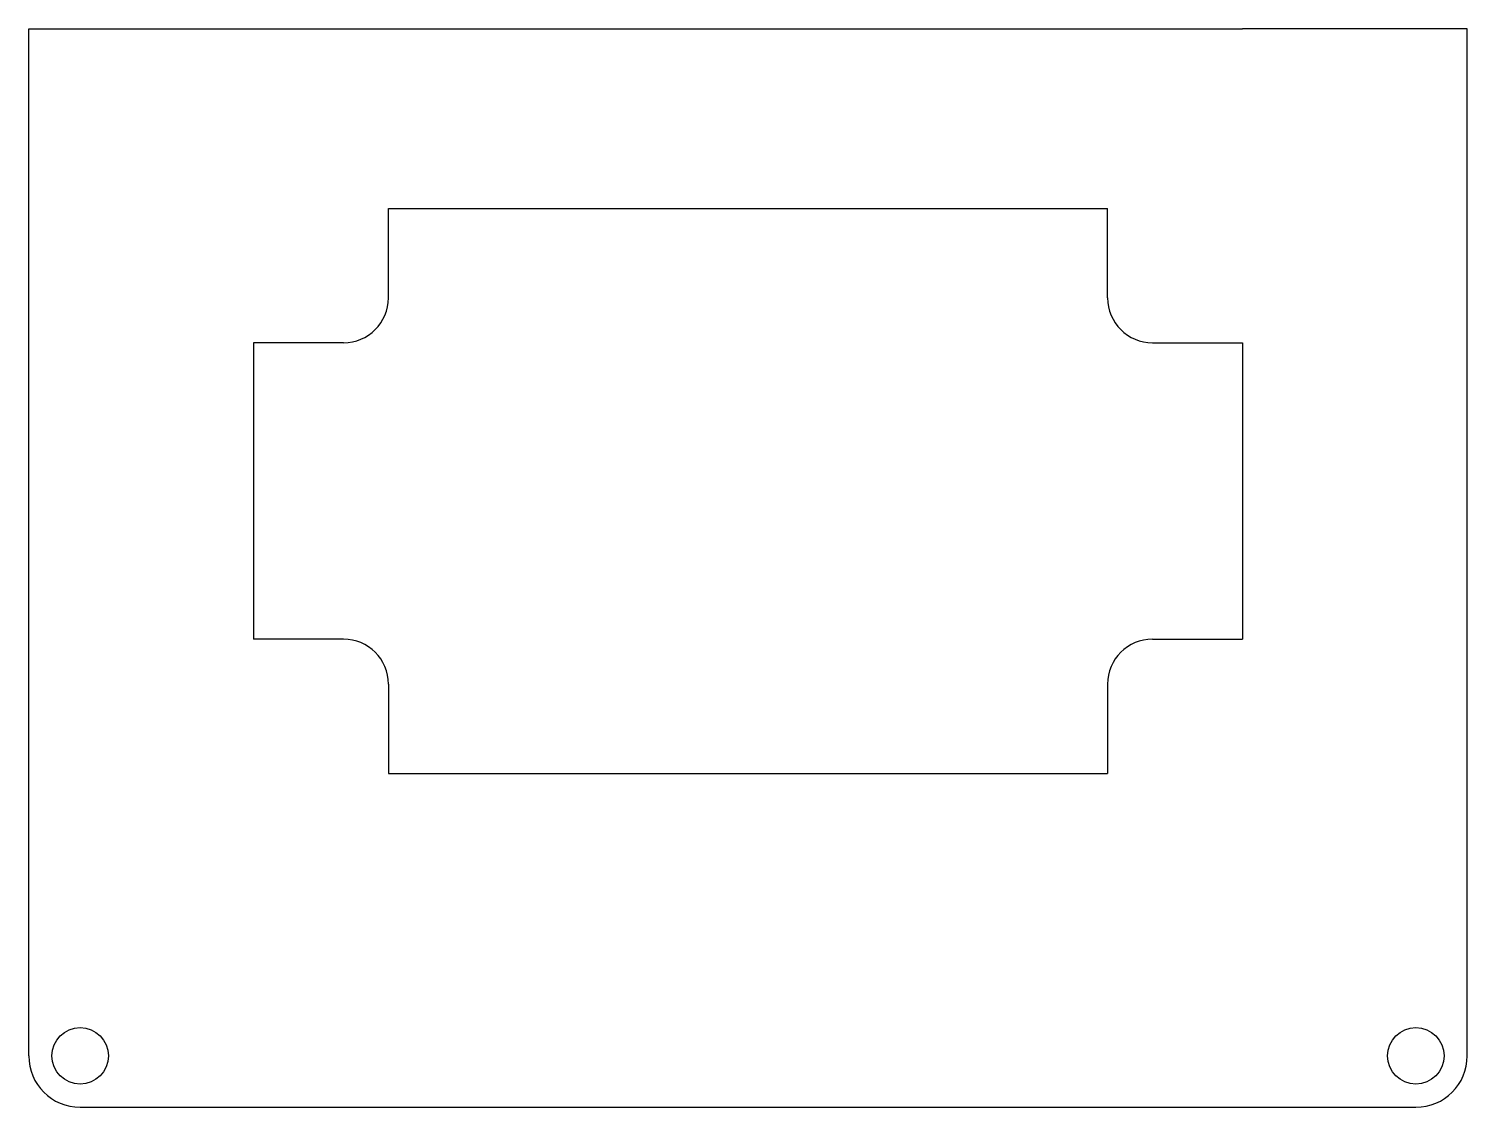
# Model space of a CAD drawing. Header units: millimetres. Extents: x -12.3 to 43.8, y -16.5 to 25.5.
import ezdxf

# ---------------------------------------------------------------- set-up
doc = ezdxf.new("R2010")
doc.units = ezdxf.units.MM

msp = doc.modelspace()

# ---------------------------------------------------------------- linework, layer by layer
for p, q in [((-12.25, 18.52), (-12.25, 25.52)), ((-12.25, 25.52), (35, 25.52)), ((43.75, 25.52), (35, 25.52)), ((43.75, -14.48), (43.75, 25.52)), ((-12.25, -14.48), (-12.25, 18.52)), ((1.75, 15.04), (1.75, 18.52)), ((1.75, 18.52), (29.75, 18.52)), ((29.75, 15.04), (29.75, 18.52)), ((0, 13.29), (-3.5, 13.29)), ((-3.5, 13.29), (-3.5, 1.75)), ((31.5, 13.29), (35, 13.29)), ((35, 13.29), (35, 1.75)), ((0, 1.75), (-3.5, 1.75)), ((31.5, 1.75), (35, 1.75)), ((1.75, 0), (1.75, -3.48)), ((29.75, 0), (29.75, -3.48)), ((1.75, -3.48), (29.75, -3.48)), ((-10.25, -16.48), (41.75, -16.48))]:
    msp.add_line(p, q)
for centre in [(-10.25, -14.48), (41.75, -14.48)]:
    msp.add_circle(centre, 1.1)
for centre, radius, start, end in [((0, 15.04), 1.75, 270, 0), ((31.5, 15.04), 1.75, 180, 270), ((0, 0), 1.75, 0, 90), ((31.5, 0), 1.75, 90, 180), ((-10.25, -14.48), 2, 180, 270), ((41.75, -14.48), 2, 270, 0)]:
    msp.add_arc(centre, radius, start, end)

doc.saveas('drawing.dxf')
